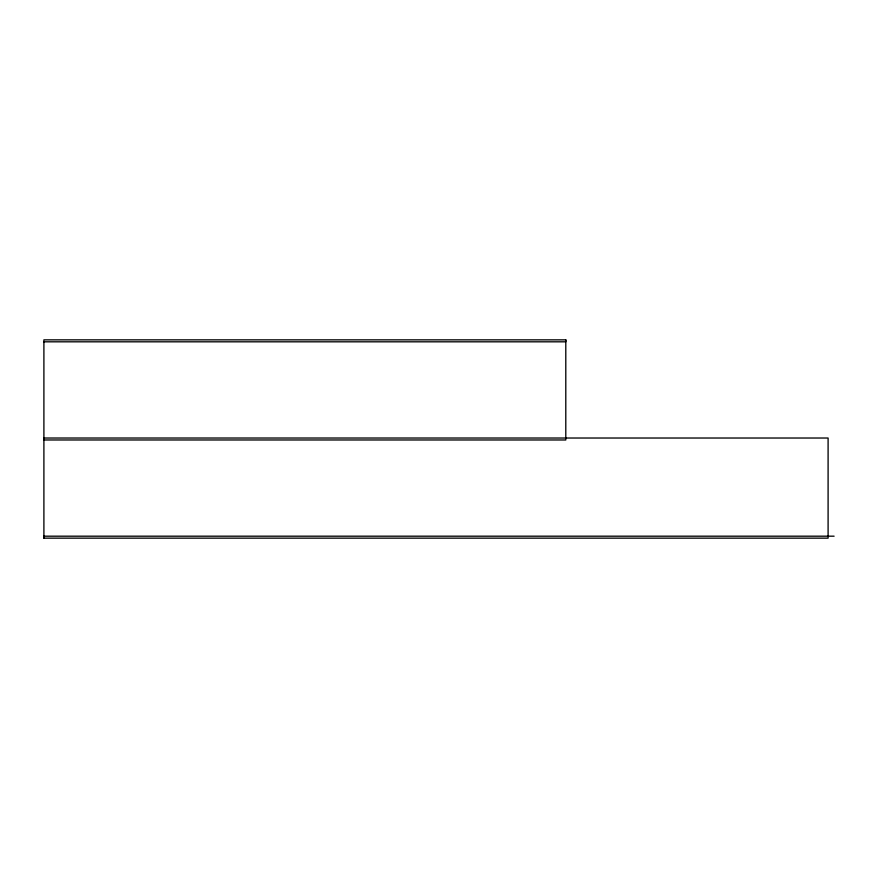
<?xml version="1.0" encoding="UTF-8"?>
<svg xmlns="http://www.w3.org/2000/svg" width="878" height="878" viewBox="0 0 878 878"><rect width="100%" height="100%" fill="white"/><g stroke="black" fill="none" stroke-linecap="round" stroke-linejoin="round"><path stroke-width="1.32" d="M43.9 538.148L43.9 438.023L828.097 438.023L828.097 538.148L43.9 538.148L43.9 536.184L834.1 536.184M43.9 438.023L43.9 339.852L565.794 339.852L565.794 439.977L43.9 439.977M43.9 341.816L565.794 341.816L565.794 339.852"/></g></svg>
